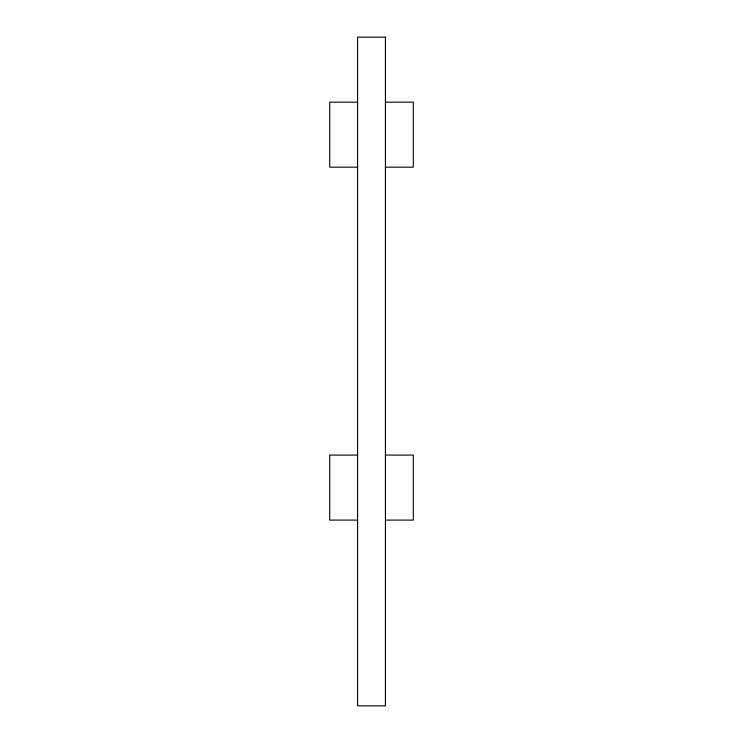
<?xml version="1.0" encoding="UTF-8"?>
<svg xmlns="http://www.w3.org/2000/svg" width="743" height="743" viewBox="0 0 743 743"><rect width="100%" height="100%" fill="white"/><g stroke="black" fill="none" stroke-linecap="round" stroke-linejoin="round"><path stroke-width="1.11" d="M357.569 102.162L329.706 102.162L329.706 167.175L357.569 167.175M385.431 102.162L413.294 102.162L413.294 167.175L385.431 167.175M357.569 455.087L329.706 455.087L329.706 520.1L357.569 520.1M385.431 455.087L413.294 455.087L413.294 520.1L385.431 520.1M385.431 37.15L357.569 37.15L357.569 705.85L385.431 705.85L385.431 37.15"/></g></svg>
